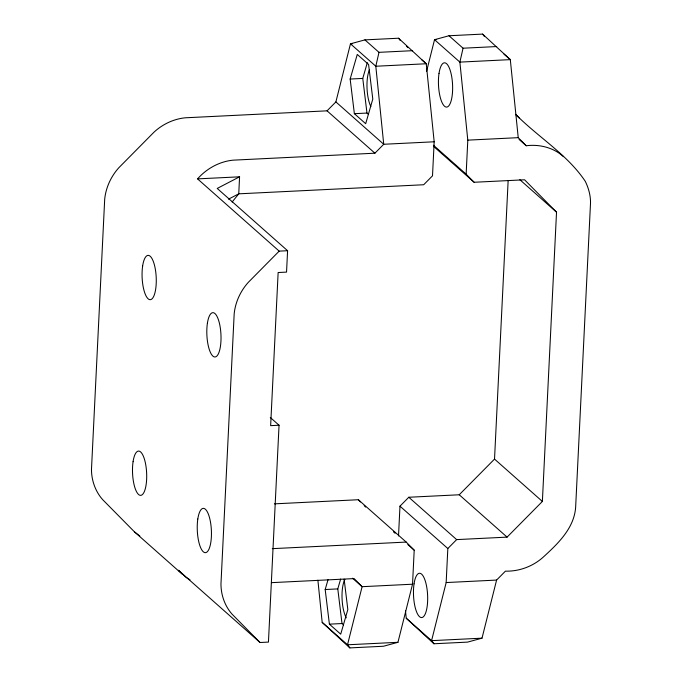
<?xml version="1.0" encoding="UTF-8"?>
<svg xmlns="http://www.w3.org/2000/svg" width="682" height="682" viewBox="0 0 682 682"><rect width="100%" height="100%" fill="white"/><g stroke="black" fill="none" stroke-linecap="round" stroke-linejoin="round"><path stroke-width="1.02" d="M190.005 579.785L186.109 577.415L178.403 570.254L260.038 642.504L268.444 642.094L279.049 425.236L270.643 425.653L278.137 272.527L286.542 272.109L287.591 250.72L279.177 251.129L197.55 178.88L239.578 176.817L238.751 193.833L232.136 202.017M398.518 535.95L399.976 506.172L408.799 497.255L459.233 494.774L494.527 459.088L508.15 180.449M317.889 580.186L322.177 622.368L349.866 647.9L383.497 646.246L397.947 642.308L412.533 584.21L414.204 550.178L406.208 542.079L358.357 499.727L274.386 503.853M182.401 574.304L134.55 531.943L102.59 499.565C95.318 491.364 91.465 480.29 91.482 469.378L104.696 199.187C105.855 187.576 111.021 176.399 118.813 167.755L154.106 132.069C162.597 124.235 173.646 118.975 185.172 117.807L327.062 110.834L335.885 101.916L350.471 43.819L364.921 39.88L398.552 38.226L426.241 63.758L434.178 141.788L432.507 175.82L423.684 184.745L238.751 193.833L228.496 199.161M519.215 117.986L515.583 114.303C538.038 137.099 567.322 154.405 585.292 181.335C588.557 188.087 590.663 195.495 590.518 203.04L575.642 507.263C574.184 528.013 558.251 543.366 543.878 556.538C533.58 566.154 519.514 571.516 505.422 571.158L496.598 580.075L482.012 638.173L467.562 642.112L433.931 643.765L431.578 640.654L446.164 582.556L447.827 548.524L456.65 539.607L507.084 537.126L542.378 501.441L556.529 212.17L524.569 179.784L474.126 182.265L433.454 146.263M474.126 182.265L466.138 174.174L467.801 140.142L459.873 62.113L463.061 48.209L448.986 35.754L434.536 39.692L426.6 71.286M364.921 39.88L378.996 52.335L375.808 66.239L383.736 144.269L374.912 153.194L233.022 160.168C219.365 161.523 206.586 168.65 197.55 178.88M350.156 79.044L357.266 54.424L368.578 64.44L372.79 99.078L365.68 123.698L354.367 113.681L350.156 79.044L362.764 78.421L367.317 62.667M344.129 579.129L347.829 609.563L340.719 634.175L329.397 624.158L325.186 589.529L328.033 579.683M343.515 624.874L342.006 623.544L337.795 588.907L340.642 579.061M279.177 251.129L248.299 282.357C240.507 291.001 235.341 302.177 234.182 313.788L220.968 583.98C220.951 594.9 224.804 605.966 232.076 614.175L260.038 642.504M239.578 176.817L217.217 188.437L287.591 250.72M448.986 35.754L482.609 34.1L510.307 59.632L518.235 137.662L526.231 145.752C539.419 144.073 553.537 147.534 563.434 156.655M352.568 43.716L350.471 43.819L375.808 66.239L426.241 63.758L421.493 59.556M436.633 39.59L434.536 39.692L459.873 62.113L510.307 59.632L503.972 54.117M378.996 52.335L412.627 50.681M463.061 48.209L496.684 46.555M354.367 113.681L366.976 113.059L368.485 114.397M434.178 141.788L383.736 144.269L335.885 101.916M467.801 140.142L518.235 137.662M272.288 548.66L406.208 542.079M271.513 582.65L354.111 578.592L362.099 586.691L412.533 584.21M446.164 582.556L496.598 580.075M325.186 589.529L337.795 588.907M329.397 624.158L342.006 623.544M397.947 642.308L347.513 644.788L322.177 622.368M482.012 638.173L431.578 640.654L406.242 618.233L405.492 610.85M139.81 536.009L134.55 531.943M519.053 139.401L526.231 145.752M406.455 46.24L408.032 47.646M519.837 179.698L556.529 212.17M433.437 145.232L466.138 174.174M327.062 110.834L374.912 153.194M494.527 459.088L542.378 501.441M459.233 494.774L507.084 537.126M408.799 497.255L456.65 539.607M399.976 506.172L447.827 548.524M270.285 417.478L279.049 425.236M393.463 531.824L395.057 533.239M407.819 544.534L414.204 550.178M433.931 643.765L406.242 618.233M352.526 578.217L362.099 586.691L347.513 644.788L349.866 647.9M358.357 499.727L360.539 501.935M364.171 505.618L365.62 507.093M482.609 34.1L484.382 36.436M398.552 38.226L400.317 40.562M362.764 78.421L366.976 113.059M370.838 106.588A22.191 7.042 87.2 0 1 369.482 69.734M346.294 617.858A22.191 7.042 87.2 0 1 344.879 579.478M133.075 461.68A22.191 7.042 87.2 0 0 140.415 495.362A22.191 7.042 87.2 0 0 145.309 462.567A22.191 7.042 87.2 0 0 133.075 461.68M197.814 518.985A22.191 7.042 87.2 0 0 205.163 552.667A22.191 7.042 87.2 0 0 210.056 519.872A22.191 7.042 87.2 0 0 197.814 518.985M207.388 323.302A22.191 7.042 87.2 0 0 214.728 356.976A22.191 7.042 87.2 0 0 219.63 324.18A22.191 7.042 87.2 0 0 207.388 323.302M142.64 265.997A22.191 7.042 87.2 0 0 149.989 299.679A22.191 7.042 87.2 0 0 154.882 266.884A22.191 7.042 87.2 0 0 142.64 265.997M439.012 73.409A22.191 7.042 87.2 0 0 446.352 107.091A22.191 7.042 87.2 0 0 451.245 74.295A22.191 7.042 87.2 0 0 439.012 73.409M414.042 583.894A22.191 7.042 87.2 0 0 421.391 617.568A22.191 7.042 87.2 0 0 426.284 584.781A22.191 7.042 87.2 0 0 414.042 583.894"/></g></svg>
